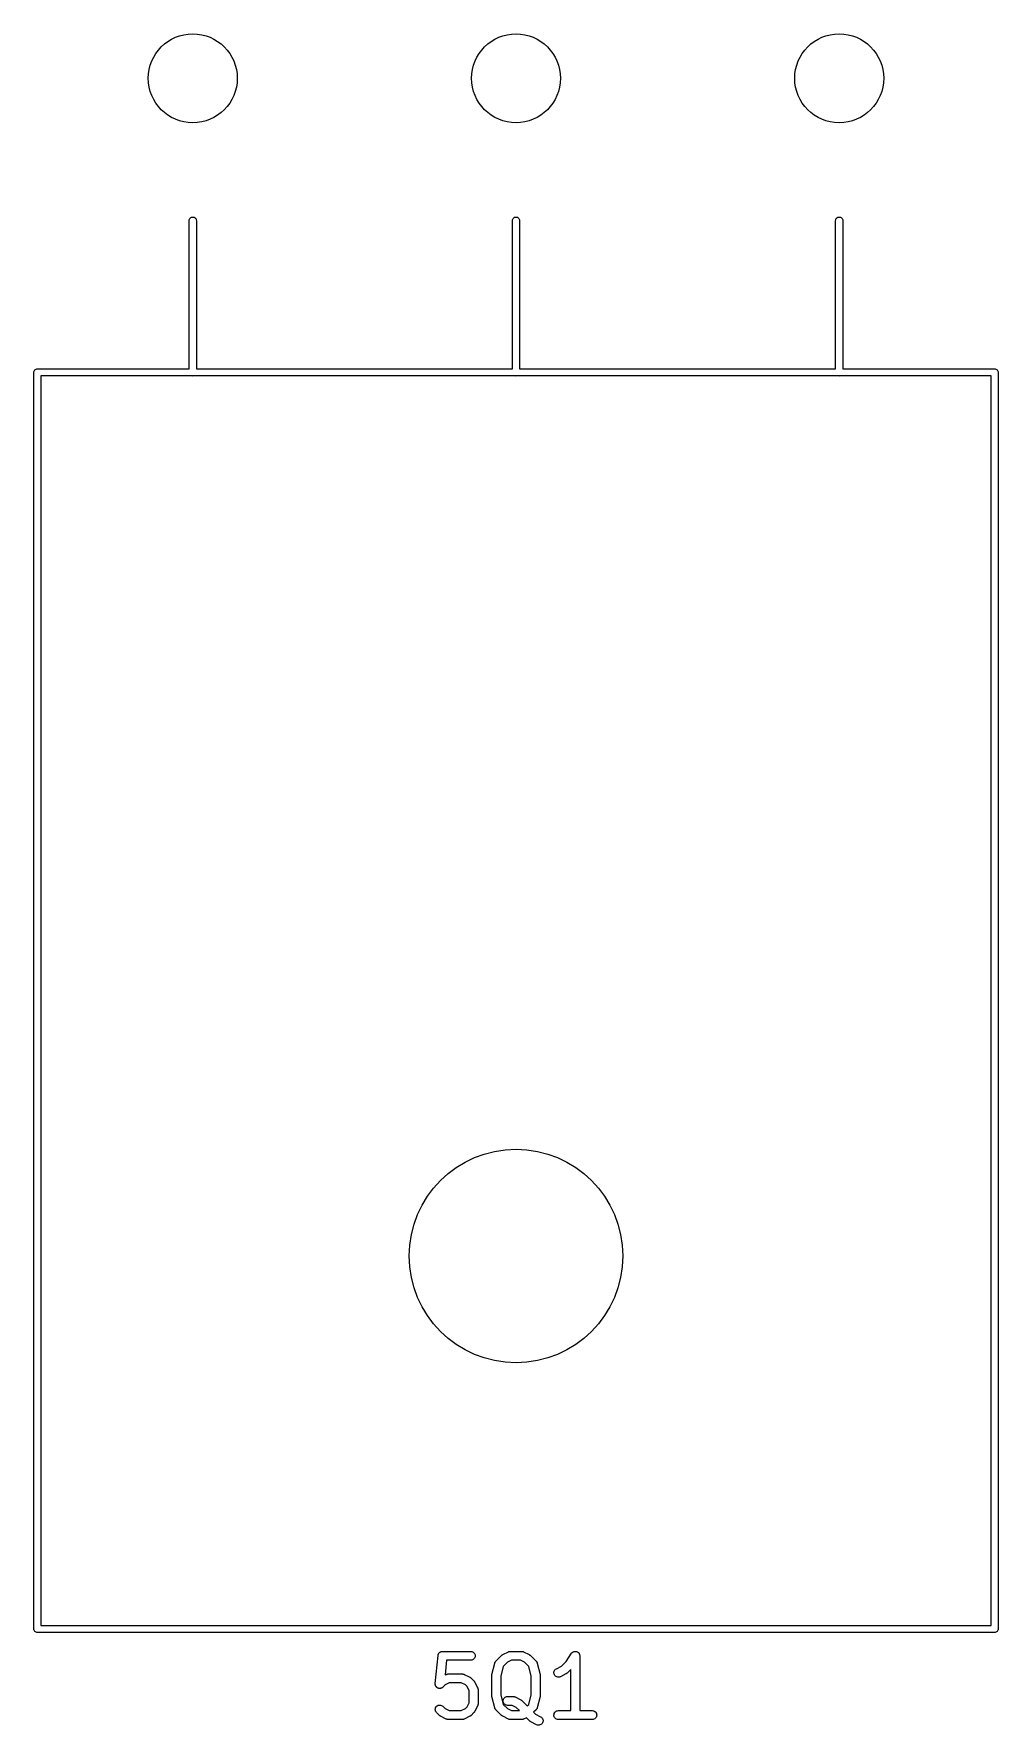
# Model space of a CAD drawing. Extents: x 0.77 to 9.62, y -5.42 to -2.18.
# Drawn here: x 3.469 to 4.11, y -5.418 to -4.295 of the extents above; entities that cross this region are included whole.
import ezdxf

# ---------------------------------------------------------------- set-up
doc = ezdxf.new("R2010")
doc.units = 0
doc.header["$MEASUREMENT"] = 0
doc.layers.add('BLACK', color=7, linetype='CONTINUOUS')

msp = doc.modelspace()

# ---------------------------------------------------------------- linework, layer by layer
at = {"layer": 'BLACK', "linetype": 'CONTINUOUS'}
for p, q in [((3.57264, -4.41937), (3.57267, -4.41903)), ((3.57264, -4.51791), (3.57264, -4.41937)), ((3.57267, -4.41903), (3.57281, -4.41858)), ((3.57281, -4.41858), (3.57303, -4.41817)), ((3.57303, -4.41817), (3.57332, -4.41781)), ((3.57332, -4.41781), (3.57368, -4.41751)), ((3.57368, -4.41751), (3.57409, -4.4173)), ((3.57409, -4.4173), (3.57454, -4.41716)), ((3.57454, -4.41716), (3.575, -4.41711)), ((3.575, -4.41711), (3.57546, -4.41716)), ((3.57546, -4.41716), (3.57591, -4.4173)), ((3.57591, -4.4173), (3.57632, -4.41751)), ((3.57632, -4.41751), (3.57668, -4.41781)), ((3.57668, -4.41781), (3.57697, -4.41817)), ((3.57697, -4.41817), (3.57719, -4.41858)), ((3.57719, -4.41858), (3.57733, -4.41903)), ((3.57733, -4.41903), (3.57736, -4.41937)), ((3.57736, -4.41937), (3.57736, -4.51791)), ((3.7872, -4.41937), (3.78724, -4.41903)), ((3.7872, -4.51791), (3.7872, -4.41937)), ((3.78724, -4.41903), (3.78737, -4.41858)), ((3.78737, -4.41858), (3.78759, -4.41817)), ((3.78759, -4.41817), (3.78789, -4.41781)), ((3.78789, -4.41781), (3.78825, -4.41751)), ((3.78825, -4.41751), (3.78866, -4.4173)), ((3.78866, -4.4173), (3.7891, -4.41716)), ((3.7891, -4.41716), (3.78957, -4.41711)), ((3.78957, -4.41711), (3.79003, -4.41716)), ((3.79003, -4.41716), (3.79048, -4.4173)), ((3.79048, -4.4173), (3.79089, -4.41751)), ((3.79089, -4.41751), (3.79125, -4.41781)), ((3.79125, -4.41781), (3.79154, -4.41817)), ((3.79154, -4.41817), (3.79176, -4.41858)), ((3.79176, -4.41858), (3.79189, -4.41903)), ((3.79189, -4.41903), (3.79193, -4.41937)), ((3.79193, -4.41937), (3.79193, -4.51791)), ((4.00177, -4.41937), (4.00181, -4.41903)), ((4.00177, -4.51791), (4.00177, -4.41937)), ((4.00181, -4.41903), (4.00194, -4.41858)), ((4.00194, -4.41858), (4.00216, -4.41817)), ((4.00216, -4.41817), (4.00246, -4.41781)), ((4.00246, -4.41781), (4.00282, -4.41751)), ((4.00282, -4.41751), (4.00323, -4.4173)), ((4.00323, -4.4173), (4.00367, -4.41716)), ((4.00367, -4.41716), (4.00413, -4.41711)), ((4.00413, -4.41711), (4.0046, -4.41716)), ((4.0046, -4.41716), (4.00504, -4.4173)), ((4.00504, -4.4173), (4.00545, -4.41751)), ((4.00545, -4.41751), (4.00581, -4.41781)), ((4.00581, -4.41781), (4.00611, -4.41817)), ((4.00611, -4.41817), (4.00633, -4.41858)), ((4.00633, -4.41858), (4.00646, -4.41903)), ((4.00646, -4.41903), (4.0065, -4.41937)), ((4.0065, -4.41937), (4.0065, -4.51791)), ((3.46948, -4.52028), (3.46952, -4.51981)), ((3.46949, -4.52039), (3.46948, -4.52028)), ((3.46949, -5.35441), (3.46949, -4.52039)), ((3.46952, -4.51981), (3.46966, -4.51937)), ((3.46966, -4.51937), (3.46988, -4.51896)), ((3.46988, -4.51896), (3.47017, -4.5186)), ((3.47017, -4.5186), (3.47053, -4.5183)), ((3.47053, -4.5183), (3.47094, -4.51808)), ((3.47094, -4.51808), (3.47139, -4.51795)), ((3.47139, -4.51795), (3.47173, -4.51791)), ((3.47173, -4.51791), (3.47185, -4.5179)), ((3.47185, -4.5179), (3.47197, -4.51791)), ((3.47197, -4.51791), (3.57264, -4.51791)), ((3.57488, -4.52264), (3.47421, -4.52264)), ((3.47421, -4.52264), (3.47421, -5.35217)), ((3.575, -4.52265), (3.57488, -4.52264)), ((3.57512, -4.52264), (3.575, -4.52265)), ((3.78945, -4.52264), (3.57512, -4.52264)), ((3.57736, -4.51791), (3.7872, -4.51791)), ((3.78957, -4.52265), (3.78945, -4.52264)), ((3.78968, -4.52264), (3.78957, -4.52265)), ((4.00402, -4.52264), (3.78968, -4.52264)), ((3.79193, -4.51791), (4.00177, -4.51791)), ((4.00413, -4.52265), (4.00402, -4.52264)), ((4.00425, -4.52264), (4.00413, -4.52265)), ((4.10492, -4.52264), (4.00425, -4.52264)), ((4.0065, -4.51791), (4.10717, -4.51791)), ((4.10492, -5.35217), (4.10492, -4.52264)), ((4.10717, -4.51791), (4.10728, -4.5179)), ((4.10728, -4.5179), (4.1074, -4.51791)), ((4.1074, -4.51791), (4.1074, -4.51791)), ((4.1074, -4.51791), (4.10775, -4.51795)), ((4.10775, -4.51795), (4.10819, -4.51808)), ((4.10819, -4.51808), (4.1086, -4.5183)), ((4.1086, -4.5183), (4.10896, -4.5186)), ((4.10896, -4.5186), (4.10926, -4.51896)), ((4.10926, -4.51896), (4.10948, -4.51937)), ((4.10948, -4.51937), (4.10961, -4.51981)), ((4.10961, -4.51981), (4.10966, -4.52028)), ((4.10966, -4.52028), (4.10965, -4.52039)), ((4.10965, -4.52039), (4.10965, -5.35441)), ((3.46948, -5.35453), (3.46949, -5.35441)), ((3.46952, -5.35499), (3.46948, -5.35453)), ((3.46966, -5.35544), (3.46952, -5.35499)), ((3.46988, -5.35585), (3.46966, -5.35544)), ((3.47017, -5.35621), (3.46988, -5.35585)), ((3.47053, -5.3565), (3.47017, -5.35621)), ((3.47421, -5.35217), (4.10492, -5.35217)), ((4.10896, -5.35621), (4.1086, -5.3565)), ((4.10926, -5.35585), (4.10896, -5.35621)), ((4.10948, -5.35544), (4.10926, -5.35585)), ((4.10961, -5.35499), (4.10948, -5.35544)), ((4.10965, -5.35464), (4.10961, -5.35499)), ((4.10965, -5.35441), (4.10966, -5.35453)), ((4.10966, -5.35453), (4.10965, -5.35464)), ((3.47094, -5.35672), (3.47053, -5.3565)), ((3.47139, -5.35686), (3.47094, -5.35672)), ((3.47173, -5.35689), (3.47139, -5.35686)), ((3.47185, -5.3569), (3.47173, -5.35689)), ((3.47173, -5.35689), (3.47173, -5.35689)), ((3.47197, -5.35689), (3.47185, -5.3569)), ((4.10717, -5.35689), (3.47197, -5.35689)), ((4.10728, -5.3569), (4.10717, -5.35689)), ((4.10775, -5.35686), (4.10728, -5.3569)), ((4.10819, -5.35672), (4.10775, -5.35686)), ((4.1086, -5.3565), (4.10819, -5.35672)), ((3.73601, -5.39079), (3.73788, -5.37204)), ((3.73788, -5.37204), (3.73789, -5.372)), ((3.73789, -5.372), (3.73792, -5.37187)), ((3.73792, -5.37187), (3.73793, -5.37174)), ((3.73793, -5.37174), (3.73798, -5.37159)), ((3.73798, -5.37159), (3.73801, -5.37144)), ((3.73801, -5.37144), (3.73806, -5.37132)), ((3.73806, -5.37132), (3.7381, -5.37119)), ((3.7381, -5.37119), (3.73818, -5.37105)), ((3.73818, -5.37105), (3.73824, -5.37091)), ((3.73824, -5.37091), (3.73831, -5.3708)), ((3.73831, -5.3708), (3.73838, -5.37069)), ((3.73838, -5.37069), (3.73848, -5.37057)), ((3.73848, -5.37057), (3.73856, -5.37044)), ((3.73856, -5.37044), (3.73866, -5.37034)), ((3.73866, -5.37034), (3.73874, -5.37024)), ((3.73874, -5.37024), (3.73886, -5.37014)), ((3.73886, -5.37014), (3.73898, -5.37003)), ((3.73898, -5.37003), (3.73909, -5.36996)), ((3.73909, -5.36996), (3.73919, -5.36988)), ((3.73919, -5.36988), (3.73933, -5.3698)), ((3.73933, -5.3698), (3.73946, -5.36972)), ((3.73946, -5.36972), (3.73958, -5.36967)), ((3.73958, -5.36967), (3.7397, -5.36961)), ((3.7397, -5.36961), (3.73985, -5.36956)), ((3.73985, -5.36956), (3.73999, -5.3695)), ((3.73999, -5.3695), (3.74012, -5.36948)), ((3.74012, -5.36948), (3.74025, -5.36944)), ((3.74025, -5.36944), (3.74041, -5.36943)), ((3.74041, -5.36943), (3.74056, -5.3694)), ((3.74056, -5.3694), (3.74069, -5.3694)), ((3.74069, -5.3694), (3.74082, -5.36939)), ((3.74082, -5.36939), (3.75957, -5.36939)), ((3.7435, -5.37529), (3.74252, -5.38506)), ((3.75957, -5.37529), (3.7435, -5.37529)), ((3.75957, -5.36939), (3.75961, -5.36939)), ((3.76014, -5.37523), (3.75957, -5.37529)), ((3.75961, -5.36939), (3.76018, -5.36945)), ((3.7607, -5.37507), (3.76014, -5.37523)), ((3.76018, -5.36945), (3.76073, -5.36962)), ((3.7612, -5.3748), (3.7607, -5.37507)), ((3.76073, -5.36962), (3.76124, -5.3699)), ((3.76165, -5.37443), (3.7612, -5.3748)), ((3.76124, -5.3699), (3.76168, -5.37027)), ((3.76202, -5.37399), (3.76165, -5.37443)), ((3.76168, -5.37027), (3.76204, -5.37072)), ((3.76229, -5.37348), (3.76202, -5.37399)), ((3.76204, -5.37072), (3.76231, -5.37123)), ((3.76246, -5.37293), (3.76229, -5.37348)), ((3.76231, -5.37123), (3.76247, -5.37178)), ((3.76252, -5.37236), (3.76246, -5.37293)), ((3.76247, -5.37178), (3.76252, -5.37236)), ((3.77358, -5.38475), (3.77545, -5.37725)), ((3.77545, -5.37725), (3.77546, -5.37721)), ((3.77546, -5.37721), (3.77553, -5.37702)), ((3.77553, -5.37702), (3.77559, -5.37683)), ((3.77559, -5.37683), (3.77563, -5.37675)), ((3.77563, -5.37675), (3.77567, -5.37667)), ((3.77567, -5.37667), (3.77577, -5.3765)), ((3.77577, -5.3765), (3.77586, -5.37632)), ((3.77586, -5.37632), (3.77592, -5.37625)), ((3.77592, -5.37625), (3.77597, -5.37618)), ((3.77597, -5.37618), (3.7761, -5.37603)), ((3.7761, -5.37603), (3.77623, -5.37587)), ((3.77623, -5.37587), (3.77998, -5.37212)), ((3.77998, -5.37212), (3.78001, -5.3721)), ((3.78001, -5.3721), (3.78014, -5.37199)), ((3.78014, -5.37199), (3.78026, -5.37188)), ((3.78026, -5.37188), (3.78036, -5.37181)), ((3.78036, -5.37181), (3.78046, -5.37174)), ((3.78046, -5.37174), (3.78061, -5.37166)), ((3.78061, -5.37166), (3.78075, -5.37157)), ((3.78075, -5.37157), (3.7845, -5.3697)), ((3.78382, -5.37664), (3.78098, -5.37947)), ((3.78651, -5.37529), (3.78382, -5.37664)), ((3.7845, -5.3697), (3.78453, -5.36968)), ((3.78453, -5.36968), (3.78462, -5.36965)), ((3.78462, -5.36965), (3.78469, -5.36961)), ((3.78469, -5.36961), (3.78489, -5.36955)), ((3.78489, -5.36955), (3.78507, -5.36948)), ((3.78507, -5.36948), (3.78516, -5.36947)), ((3.78516, -5.36947), (3.78524, -5.36944)), ((3.78524, -5.36944), (3.78544, -5.36942)), ((3.78544, -5.36942), (3.78564, -5.36939)), ((3.78564, -5.36939), (3.78573, -5.36939)), ((3.78573, -5.36939), (3.78582, -5.36939)), ((3.78582, -5.36939), (3.79332, -5.36939)), ((3.79262, -5.37529), (3.78651, -5.37529)), ((3.79532, -5.37664), (3.79262, -5.37529)), ((3.79332, -5.36939), (3.79336, -5.36939)), ((3.79336, -5.36939), (3.79344, -5.36939)), ((3.79344, -5.36939), (3.79353, -5.36939)), ((3.79353, -5.36939), (3.79373, -5.36943)), ((3.79373, -5.36943), (3.79393, -5.36945)), ((3.79393, -5.36945), (3.79401, -5.36948)), ((3.79401, -5.36948), (3.7941, -5.36949)), ((3.7941, -5.36949), (3.79429, -5.36956)), ((3.79429, -5.36956), (3.79448, -5.36962)), ((3.79448, -5.36962), (3.79456, -5.36967)), ((3.79456, -5.36967), (3.79464, -5.3697)), ((3.79464, -5.3697), (3.79839, -5.37157)), ((3.79815, -5.37947), (3.79532, -5.37664)), ((3.79839, -5.37157), (3.79842, -5.37159)), ((3.79842, -5.37159), (3.79856, -5.37168)), ((3.79856, -5.37168), (3.79871, -5.37176)), ((3.79871, -5.37176), (3.7988, -5.37184)), ((3.7988, -5.37184), (3.79891, -5.3719)), ((3.79891, -5.3719), (3.79903, -5.37202)), ((3.79903, -5.37202), (3.79915, -5.37212)), ((3.79915, -5.37212), (3.8029, -5.37587)), ((3.8029, -5.37587), (3.80293, -5.3759)), ((3.80293, -5.3759), (3.80306, -5.37606)), ((3.80306, -5.37606), (3.80319, -5.37621)), ((3.80319, -5.37621), (3.80324, -5.37628)), ((3.80324, -5.37628), (3.80329, -5.37635)), ((3.80329, -5.37635), (3.80338, -5.37653)), ((3.80338, -5.37653), (3.80349, -5.3767)), ((3.80349, -5.3767), (3.80352, -5.37679)), ((3.80352, -5.37679), (3.80356, -5.37687)), ((3.80356, -5.37687), (3.80361, -5.37706)), ((3.80361, -5.37706), (3.80368, -5.37725)), ((3.80368, -5.37725), (3.80555, -5.38475)), ((3.81969, -5.37928), (3.82289, -5.37608)), ((3.82289, -5.37608), (3.82648, -5.3707)), ((3.82648, -5.3707), (3.8265, -5.37067)), ((3.8265, -5.37067), (3.82668, -5.37045)), ((3.8265, -5.37067), (3.8265, -5.37067)), ((3.8265, -5.37067), (3.8265, -5.37067)), ((3.8265, -5.37067), (3.8265, -5.37067)), ((3.82668, -5.37045), (3.82687, -5.37023)), ((3.82687, -5.37022), (3.8271, -5.37005)), ((3.82687, -5.37023), (3.82687, -5.37022)), ((3.82687, -5.37023), (3.82687, -5.37023)), ((3.8271, -5.37005), (3.82732, -5.36987)), ((3.82732, -5.36986), (3.82758, -5.36973)), ((3.82732, -5.36987), (3.82732, -5.36986)), ((3.82732, -5.36987), (3.82732, -5.36987)), ((3.82758, -5.36973), (3.82783, -5.3696)), ((3.82783, -5.3696), (3.82783, -5.3696)), ((3.82783, -5.3696), (3.82784, -5.3696)), ((3.82784, -5.3696), (3.8281, -5.36952)), ((3.8281, -5.36952), (3.82838, -5.36944)), ((3.82838, -5.36944), (3.82839, -5.36944)), ((3.82839, -5.36944), (3.82866, -5.36941)), ((3.82839, -5.36944), (3.82839, -5.36944)), ((3.82866, -5.36941), (3.82896, -5.36939)), ((3.82896, -5.36939), (3.82896, -5.36939)), ((3.82896, -5.36939), (3.82924, -5.36942)), ((3.82896, -5.36939), (3.82896, -5.36939)), ((3.82924, -5.36942), (3.82953, -5.36945)), ((3.82953, -5.36945), (3.82953, -5.36945)), ((3.82953, -5.36945), (3.82954, -5.36945)), ((3.82954, -5.36945), (3.8298, -5.36953)), ((3.8298, -5.36953), (3.83008, -5.36962)), ((3.83008, -5.36962), (3.83008, -5.36962)), ((3.83008, -5.36962), (3.83009, -5.36962)), ((3.83009, -5.36962), (3.83032, -5.36974)), ((3.83032, -5.36974), (3.83059, -5.36989)), ((3.83059, -5.36989), (3.83059, -5.36989)), ((3.83059, -5.36989), (3.83059, -5.36989)), ((3.83059, -5.36989), (3.8308, -5.37006)), ((3.8308, -5.37006), (3.83103, -5.37026)), ((3.83103, -5.37026), (3.83103, -5.37026)), ((3.83103, -5.37026), (3.83104, -5.37026)), ((3.83104, -5.37026), (3.83121, -5.37048)), ((3.83121, -5.37048), (3.8314, -5.3707)), ((3.8314, -5.3707), (3.8314, -5.37071)), ((3.8314, -5.37071), (3.8314, -5.37071)), ((3.8314, -5.37071), (3.83153, -5.37096)), ((3.83153, -5.37096), (3.83167, -5.37121)), ((3.83167, -5.37121), (3.83167, -5.37121)), ((3.83167, -5.37121), (3.83167, -5.37122)), ((3.83167, -5.37122), (3.83174, -5.37147)), ((3.83174, -5.37147), (3.83183, -5.37176)), ((3.83183, -5.37176), (3.83183, -5.37177)), ((3.83183, -5.37177), (3.83183, -5.37177)), ((3.83183, -5.37177), (3.83186, -5.37206)), ((3.83186, -5.37206), (3.83189, -5.37234)), ((3.83189, -5.37234), (3.83189, -5.40876)), ((3.74252, -5.38506), (3.74325, -5.38469)), ((3.74325, -5.38469), (3.74329, -5.38468)), ((3.74329, -5.38468), (3.74337, -5.38465)), ((3.74337, -5.38465), (3.74345, -5.38461)), ((3.74345, -5.38461), (3.74364, -5.38455)), ((3.74364, -5.38455), (3.74383, -5.38448)), ((3.74383, -5.38448), (3.74392, -5.38446)), ((3.74392, -5.38446), (3.744, -5.38444)), ((3.744, -5.38444), (3.7442, -5.38442)), ((3.7442, -5.38442), (3.7444, -5.38439)), ((3.7444, -5.38439), (3.74449, -5.38439)), ((3.74449, -5.38439), (3.74457, -5.38438)), ((3.74457, -5.38438), (3.75395, -5.38438)), ((3.75395, -5.38438), (3.75399, -5.38438)), ((3.75399, -5.38438), (3.75407, -5.38439)), ((3.75407, -5.38439), (3.75416, -5.38439)), ((3.75416, -5.38439), (3.75436, -5.38443)), ((3.75436, -5.38443), (3.75456, -5.38445)), ((3.75456, -5.38445), (3.75464, -5.38447)), ((3.75464, -5.38447), (3.75473, -5.38449)), ((3.75473, -5.38449), (3.75492, -5.38456)), ((3.75492, -5.38456), (3.75511, -5.38462)), ((3.75511, -5.38462), (3.75519, -5.38466)), ((3.75519, -5.38466), (3.75527, -5.38469)), ((3.75527, -5.38469), (3.75902, -5.38657)), ((3.75902, -5.38657), (3.75905, -5.38659)), ((3.75905, -5.38659), (3.75919, -5.38668)), ((3.75919, -5.38668), (3.75934, -5.38676)), ((3.75934, -5.38676), (3.75943, -5.38683)), ((3.75943, -5.38683), (3.75954, -5.3869)), ((3.75954, -5.3869), (3.75966, -5.38702)), ((3.75966, -5.38702), (3.75978, -5.38712)), ((3.75978, -5.38712), (3.76166, -5.389)), ((3.76166, -5.389), (3.76169, -5.38903)), ((3.76169, -5.38903), (3.76179, -5.38916)), ((3.76179, -5.38916), (3.7619, -5.38928)), ((3.7619, -5.38928), (3.76197, -5.38938)), ((3.76197, -5.38938), (3.76205, -5.38948)), ((3.76205, -5.38948), (3.76212, -5.38962)), ((3.76212, -5.38962), (3.76221, -5.38976)), ((3.76221, -5.38976), (3.76409, -5.39351)), ((3.77349, -5.38532), (3.77353, -5.38508)), ((3.7735, -5.38537), (3.77349, -5.38532)), ((3.77349, -5.38542), (3.7735, -5.38537)), ((3.77349, -5.38546), (3.77349, -5.38542)), ((3.77349, -5.39858), (3.77349, -5.38546)), ((3.77353, -5.38508), (3.77356, -5.38485)), ((3.77356, -5.38485), (3.77357, -5.3848)), ((3.77357, -5.3848), (3.77358, -5.38475)), ((3.78098, -5.37947), (3.7794, -5.38582)), ((3.7794, -5.38582), (3.7794, -5.39822)), ((3.79974, -5.38582), (3.79815, -5.37947)), ((3.79974, -5.39822), (3.79974, -5.38582)), ((3.80555, -5.38475), (3.80556, -5.38479)), ((3.80556, -5.38479), (3.80557, -5.38484)), ((3.80557, -5.38484), (3.80559, -5.38489)), ((3.80559, -5.38489), (3.80561, -5.38512)), ((3.80561, -5.38512), (3.80564, -5.38536)), ((3.80564, -5.38536), (3.80564, -5.38541)), ((3.80564, -5.38541), (3.80564, -5.38546)), ((3.80564, -5.38546), (3.80564, -5.39858)), ((3.81474, -5.38378), (3.81476, -5.3832)), ((3.81484, -5.38435), (3.81474, -5.38378)), ((3.81476, -5.3832), (3.81489, -5.38264)), ((3.81504, -5.38489), (3.81484, -5.38435)), ((3.81489, -5.38264), (3.81513, -5.38212)), ((3.81534, -5.38538), (3.81504, -5.38489)), ((3.81513, -5.38212), (3.81546, -5.38165)), ((3.81573, -5.3858), (3.81534, -5.38538)), ((3.81546, -5.38165), (3.81588, -5.38125)), ((3.8162, -5.38614), (3.81573, -5.3858)), ((3.81588, -5.38125), (3.81637, -5.38095)), ((3.81673, -5.38638), (3.8162, -5.38614)), ((3.81637, -5.38095), (3.81969, -5.37928)), ((3.81729, -5.38651), (3.81673, -5.38638)), ((3.81786, -5.38653), (3.81729, -5.38651)), ((3.81843, -5.38644), (3.81786, -5.38653)), ((3.81897, -5.38625), (3.81843, -5.38644)), ((3.81901, -5.38623), (3.81897, -5.38625)), ((3.82276, -5.38435), (3.81901, -5.38623)), ((3.8229, -5.38426), (3.82276, -5.38435)), ((3.82305, -5.38419), (3.8229, -5.38426)), ((3.82314, -5.38411), (3.82305, -5.38419)), ((3.82325, -5.38405), (3.82314, -5.38411)), ((3.82337, -5.38393), (3.82325, -5.38405)), ((3.8235, -5.38383), (3.82337, -5.38393)), ((3.82353, -5.3838), (3.8235, -5.38383)), ((3.82598, -5.38134), (3.82353, -5.3838)), ((3.82598, -5.40876), (3.82598, -5.38134)), ((3.736, -5.39108), (3.73601, -5.39093)), ((3.73601, -5.39122), (3.736, -5.39108)), ((3.73601, -5.39093), (3.73601, -5.39079)), ((3.73601, -5.39137), (3.73601, -5.39122)), ((3.73604, -5.39151), (3.73601, -5.39137)), ((3.73605, -5.39165), (3.73604, -5.39151)), ((3.73609, -5.39179), (3.73605, -5.39165)), ((3.73612, -5.39193), (3.73609, -5.39179)), ((3.73617, -5.39206), (3.73612, -5.39193)), ((3.73621, -5.3922), (3.73617, -5.39206)), ((3.73628, -5.39233), (3.73621, -5.3922)), ((3.73634, -5.39247), (3.73628, -5.39233)), ((3.73642, -5.39258), (3.73634, -5.39247)), ((3.73648, -5.39271), (3.73642, -5.39258)), ((3.73658, -5.39283), (3.73648, -5.39271)), ((3.73666, -5.39295), (3.73658, -5.39283)), ((3.73676, -5.39305), (3.73666, -5.39295)), ((3.73685, -5.39316), (3.73676, -5.39305)), ((3.73696, -5.39325), (3.73685, -5.39316)), ((3.73706, -5.39336), (3.73696, -5.39325)), ((3.73718, -5.39344), (3.73706, -5.39336)), ((3.73729, -5.39353), (3.73718, -5.39344)), ((3.73742, -5.3936), (3.73729, -5.39353)), ((3.73754, -5.39368), (3.73742, -5.3936)), ((3.73767, -5.39374), (3.73754, -5.39368)), ((3.73779, -5.3938), (3.73767, -5.39374)), ((3.73793, -5.39385), (3.73779, -5.3938)), ((3.73807, -5.3939), (3.73793, -5.39385)), ((3.73821, -5.39393), (3.73807, -5.3939)), ((3.73834, -5.39398), (3.73821, -5.39393)), ((3.73849, -5.39399), (3.73834, -5.39398)), ((3.73863, -5.39402), (3.73849, -5.39399)), ((3.73878, -5.39402), (3.73863, -5.39402)), ((3.73892, -5.39404), (3.73878, -5.39402)), ((3.73906, -5.39403), (3.73892, -5.39404)), ((3.73921, -5.39403), (3.73906, -5.39403)), ((3.73935, -5.394), (3.73921, -5.39403)), ((3.73949, -5.39399), (3.73935, -5.394)), ((3.73963, -5.39395), (3.73949, -5.39399)), ((3.73978, -5.39392), (3.73963, -5.39395)), ((3.73991, -5.39387), (3.73978, -5.39392)), ((3.74004, -5.39383), (3.73991, -5.39387)), ((3.74018, -5.39376), (3.74004, -5.39383)), ((3.74031, -5.3937), (3.74018, -5.39376)), ((3.74043, -5.39363), (3.74031, -5.3937)), ((3.74056, -5.39356), (3.74043, -5.39363)), ((3.74067, -5.39347), (3.74056, -5.39356)), ((3.74079, -5.39339), (3.74067, -5.39347)), ((3.7409, -5.39329), (3.74079, -5.39339)), ((3.74101, -5.3932), (3.7409, -5.39329)), ((3.74104, -5.39317), (3.74101, -5.3932)), ((3.74257, -5.39164), (3.74104, -5.39317)), ((3.74527, -5.39029), (3.74257, -5.39164)), ((3.75325, -5.39029), (3.74527, -5.39029)), ((3.75595, -5.39164), (3.75325, -5.39029)), ((3.75714, -5.39283), (3.75595, -5.39164)), ((3.75849, -5.39553), (3.75714, -5.39283)), ((3.75849, -5.40351), (3.75849, -5.39553)), ((3.76409, -5.39351), (3.7641, -5.39355)), ((3.7641, -5.39355), (3.76413, -5.39363)), ((3.76413, -5.39363), (3.76418, -5.39371)), ((3.76418, -5.39371), (3.76423, -5.3939)), ((3.76423, -5.3939), (3.7643, -5.39409)), ((3.7643, -5.39409), (3.76432, -5.39418)), ((3.76432, -5.39418), (3.76434, -5.39426)), ((3.76434, -5.39426), (3.76436, -5.39446)), ((3.76436, -5.39446), (3.76439, -5.39466)), ((3.76439, -5.39466), (3.76439, -5.39475)), ((3.76439, -5.39475), (3.7644, -5.39483)), ((3.7644, -5.39483), (3.7644, -5.40421)), ((3.7735, -5.39864), (3.77349, -5.39858)), ((3.77349, -5.39869), (3.7735, -5.39864)), ((3.77352, -5.39892), (3.77349, -5.39869)), ((3.77355, -5.39916), (3.77352, -5.39892)), ((3.77356, -5.39921), (3.77355, -5.39916)), ((3.77357, -5.39926), (3.77356, -5.39921)), ((3.77358, -5.3993), (3.77357, -5.39926)), ((3.77545, -5.4068), (3.77358, -5.3993)), ((3.7794, -5.39822), (3.78098, -5.40457)), ((3.78105, -5.40174), (3.78122, -5.40119)), ((3.78122, -5.40119), (3.78149, -5.40068)), ((3.78149, -5.40068), (3.78186, -5.40024)), ((3.78186, -5.40024), (3.78231, -5.39987)), ((3.78231, -5.39987), (3.78282, -5.3996)), ((3.78282, -5.3996), (3.78337, -5.39944)), ((3.78337, -5.39944), (3.78394, -5.39938)), ((3.78394, -5.39938), (3.78769, -5.39938)), ((3.78769, -5.39938), (3.78773, -5.39938)), ((3.78773, -5.39938), (3.78782, -5.39939)), ((3.78782, -5.39939), (3.78791, -5.39939)), ((3.78791, -5.39939), (3.78811, -5.39942)), ((3.78811, -5.39942), (3.78831, -5.39945)), ((3.78831, -5.39945), (3.78839, -5.39947)), ((3.78839, -5.39947), (3.78847, -5.39949)), ((3.78847, -5.39949), (3.78866, -5.39956)), ((3.78866, -5.39956), (3.78886, -5.39962)), ((3.78886, -5.39962), (3.78893, -5.39966)), ((3.78893, -5.39966), (3.78901, -5.39969)), ((3.78901, -5.39969), (3.79276, -5.40157)), ((3.79815, -5.40457), (3.79974, -5.39822)), ((3.80555, -5.3993), (3.80368, -5.4068)), ((3.80556, -5.39925), (3.80555, -5.3993)), ((3.80558, -5.3992), (3.80556, -5.39925)), ((3.8056, -5.39896), (3.80558, -5.3992)), ((3.80564, -5.39873), (3.8056, -5.39896)), ((3.80564, -5.39858), (3.80564, -5.39863)), ((3.80564, -5.39863), (3.80564, -5.39868)), ((3.80564, -5.39868), (3.80564, -5.39873)), ((3.736, -5.40793), (3.73606, -5.40735)), ((3.73605, -5.4085), (3.736, -5.40793)), ((3.73621, -5.40905), (3.73605, -5.4085)), ((3.73606, -5.40735), (3.73623, -5.4068)), ((3.73647, -5.40957), (3.73621, -5.40905)), ((3.73623, -5.4068), (3.73651, -5.4063)), ((3.73683, -5.41002), (3.73647, -5.40957)), ((3.73651, -5.4063), (3.73687, -5.40586)), ((3.73686, -5.41005), (3.73683, -5.41002)), ((3.73874, -5.41192), (3.73686, -5.41005)), ((3.73687, -5.40586), (3.73732, -5.40549)), ((3.73732, -5.40549), (3.73783, -5.40522)), ((3.73783, -5.40522), (3.73838, -5.40506)), ((3.73838, -5.40506), (3.73896, -5.40501)), ((3.73886, -5.41203), (3.73874, -5.41192)), ((3.73898, -5.41214), (3.73886, -5.41203)), ((3.73896, -5.40501), (3.73953, -5.40506)), ((3.73909, -5.41221), (3.73898, -5.41214)), ((3.73918, -5.41229), (3.73909, -5.41221)), ((3.73933, -5.41237), (3.73918, -5.41229)), ((3.73947, -5.41246), (3.73933, -5.41237)), ((3.7395, -5.41247), (3.73947, -5.41246)), ((3.74325, -5.41435), (3.7395, -5.41247)), ((3.73953, -5.40506), (3.74008, -5.40523)), ((3.74008, -5.40523), (3.74059, -5.4055)), ((3.74059, -5.4055), (3.74104, -5.40587)), ((3.74104, -5.40587), (3.74257, -5.40741)), ((3.74257, -5.40741), (3.74527, -5.40876)), ((3.74527, -5.40876), (3.75325, -5.40876)), ((3.75325, -5.40876), (3.75595, -5.40741)), ((3.75902, -5.41247), (3.75527, -5.41435)), ((3.75595, -5.40741), (3.75714, -5.40621)), ((3.75714, -5.40621), (3.75849, -5.40351)), ((3.75916, -5.41239), (3.75902, -5.41247)), ((3.7593, -5.41231), (3.75916, -5.41239)), ((3.7594, -5.41223), (3.7593, -5.41231)), ((3.7595, -5.41217), (3.7594, -5.41223)), ((3.75962, -5.41205), (3.7595, -5.41217)), ((3.75975, -5.41195), (3.75962, -5.41205)), ((3.75978, -5.41192), (3.75975, -5.41195)), ((3.76166, -5.41005), (3.75978, -5.41192)), ((3.76176, -5.40992), (3.76166, -5.41005)), ((3.76188, -5.4098), (3.76176, -5.40992)), ((3.76195, -5.4097), (3.76188, -5.4098)), ((3.76202, -5.4096), (3.76195, -5.4097)), ((3.7621, -5.40945), (3.76202, -5.4096)), ((3.76219, -5.40932), (3.7621, -5.40945)), ((3.76221, -5.40928), (3.76219, -5.40932)), ((3.76409, -5.40553), (3.76221, -5.40928)), ((3.76412, -5.40545), (3.76409, -5.40553)), ((3.76416, -5.40537), (3.76412, -5.40545)), ((3.76422, -5.40518), (3.76416, -5.40537)), ((3.76429, -5.40499), (3.76422, -5.40518)), ((3.76431, -5.40491), (3.76429, -5.40499)), ((3.76433, -5.40482), (3.76431, -5.40491)), ((3.76436, -5.40462), (3.76433, -5.40482)), ((3.76439, -5.40442), (3.76436, -5.40462)), ((3.7644, -5.40425), (3.76439, -5.40434)), ((3.76439, -5.40434), (3.76439, -5.40442)), ((3.7644, -5.40421), (3.7644, -5.40425)), ((3.77552, -5.40699), (3.77545, -5.4068)), ((3.77558, -5.40718), (3.77552, -5.40699)), ((3.77562, -5.40726), (3.77558, -5.40718)), ((3.77565, -5.40734), (3.77562, -5.40726)), ((3.77575, -5.40751), (3.77565, -5.40734)), ((3.77584, -5.40769), (3.77575, -5.40751)), ((3.7759, -5.40776), (3.77584, -5.40769)), ((3.77594, -5.40784), (3.7759, -5.40776)), ((3.77608, -5.40799), (3.77594, -5.40784)), ((3.7762, -5.40814), (3.77608, -5.40799)), ((3.77623, -5.40817), (3.7762, -5.40814)), ((3.77998, -5.41192), (3.77623, -5.40817)), ((3.78011, -5.41203), (3.77998, -5.41192)), ((3.78023, -5.41214), (3.78011, -5.41203)), ((3.78033, -5.41221), (3.78023, -5.41214)), ((3.78043, -5.41229), (3.78033, -5.41221)), ((3.78057, -5.41237), (3.78043, -5.41229)), ((3.78071, -5.41246), (3.78057, -5.41237)), ((3.78075, -5.41247), (3.78071, -5.41246)), ((3.7845, -5.41435), (3.78075, -5.41247)), ((3.78098, -5.40457), (3.78382, -5.40741)), ((3.78099, -5.40231), (3.78105, -5.40174)), ((3.78104, -5.40289), (3.78099, -5.40231)), ((3.7812, -5.40344), (3.78104, -5.40289)), ((3.78147, -5.40395), (3.7812, -5.40344)), ((3.78183, -5.4044), (3.78147, -5.40395)), ((3.78227, -5.40477), (3.78183, -5.4044)), ((3.78278, -5.40505), (3.78227, -5.40477)), ((3.78333, -5.40522), (3.78278, -5.40505)), ((3.7839, -5.40529), (3.78333, -5.40522)), ((3.78382, -5.40741), (3.78651, -5.40876)), ((3.78394, -5.40529), (3.7839, -5.40529)), ((3.787, -5.40529), (3.78394, -5.40529)), ((3.78651, -5.40876), (3.79181, -5.40876)), ((3.78969, -5.40664), (3.787, -5.40529)), ((3.79181, -5.40876), (3.78969, -5.40664)), ((3.79276, -5.40157), (3.7928, -5.40159)), ((3.7928, -5.40159), (3.79294, -5.40168)), ((3.79294, -5.40168), (3.79308, -5.40176)), ((3.79308, -5.40176), (3.79318, -5.40183)), ((3.79318, -5.40183), (3.79328, -5.4019)), ((3.79328, -5.4019), (3.7934, -5.40202)), ((3.7934, -5.40202), (3.79353, -5.40212)), ((3.79353, -5.40212), (3.79707, -5.40566)), ((3.79707, -5.40566), (3.79815, -5.40457)), ((3.8029, -5.40817), (3.80124, -5.40983)), ((3.80124, -5.40983), (3.80256, -5.41116)), ((3.80256, -5.41116), (3.80589, -5.41282)), ((3.80303, -5.40802), (3.8029, -5.40817)), ((3.80317, -5.40787), (3.80303, -5.40802)), ((3.80321, -5.40779), (3.80317, -5.40787)), ((3.80327, -5.40773), (3.80321, -5.40779)), ((3.80336, -5.40755), (3.80327, -5.40773)), ((3.80347, -5.40738), (3.80336, -5.40755)), ((3.8035, -5.4073), (3.80347, -5.40738)), ((3.80354, -5.40722), (3.8035, -5.4073)), ((3.8036, -5.40703), (3.80354, -5.40722)), ((3.80367, -5.40684), (3.8036, -5.40703)), ((3.80368, -5.4068), (3.80367, -5.40684)), ((3.81474, -5.41169), (3.8148, -5.41111)), ((3.81479, -5.41226), (3.81474, -5.41169)), ((3.81495, -5.41281), (3.81479, -5.41226)), ((3.8148, -5.41111), (3.81497, -5.41056)), ((3.81497, -5.41056), (3.81524, -5.41006)), ((3.81524, -5.41006), (3.81561, -5.40961)), ((3.81561, -5.40961), (3.81605, -5.40925)), ((3.81605, -5.40925), (3.81656, -5.40898)), ((3.81656, -5.40898), (3.81711, -5.40881)), ((3.81711, -5.40881), (3.81769, -5.40876)), ((3.81769, -5.40876), (3.82598, -5.40876)), ((3.83189, -5.40876), (3.84019, -5.40876)), ((3.84019, -5.40876), (3.84023, -5.40876)), ((3.84023, -5.40876), (3.8408, -5.40882)), ((3.8408, -5.40882), (3.84135, -5.40899)), ((3.84135, -5.40899), (3.84185, -5.40927)), ((3.84185, -5.40927), (3.8423, -5.40964)), ((3.8423, -5.40964), (3.84266, -5.41009)), ((3.84266, -5.41009), (3.84292, -5.4106)), ((3.84308, -5.4123), (3.84291, -5.41285)), ((3.84292, -5.4106), (3.84309, -5.41115)), ((3.84314, -5.41173), (3.84308, -5.4123)), ((3.84309, -5.41115), (3.84314, -5.41173)), ((3.74333, -5.41438), (3.74325, -5.41435)), ((3.74341, -5.41442), (3.74333, -5.41438)), ((3.7436, -5.41448), (3.74341, -5.41442)), ((3.74379, -5.41456), (3.7436, -5.41448)), ((3.74388, -5.41457), (3.74379, -5.41456)), ((3.74396, -5.4146), (3.74388, -5.41457)), ((3.74416, -5.41462), (3.74396, -5.4146)), ((3.74436, -5.41465), (3.74416, -5.41462)), ((3.74444, -5.41465), (3.74436, -5.41465)), ((3.74453, -5.41466), (3.74444, -5.41465)), ((3.74457, -5.41466), (3.74453, -5.41466)), ((3.75395, -5.41466), (3.74457, -5.41466)), ((3.75403, -5.41465), (3.75395, -5.41466)), ((3.75412, -5.41466), (3.75403, -5.41465)), ((3.75432, -5.41462), (3.75412, -5.41466)), ((3.75452, -5.4146), (3.75432, -5.41462)), ((3.7546, -5.41458), (3.75452, -5.4146)), ((3.75469, -5.41457), (3.7546, -5.41458)), ((3.75488, -5.4145), (3.75469, -5.41457)), ((3.75507, -5.41444), (3.75488, -5.4145)), ((3.75515, -5.4144), (3.75507, -5.41444)), ((3.75523, -5.41437), (3.75515, -5.4144)), ((3.75527, -5.41435), (3.75523, -5.41437)), ((3.78458, -5.41438), (3.7845, -5.41435)), ((3.78465, -5.41442), (3.78458, -5.41438)), ((3.78485, -5.41448), (3.78465, -5.41442)), ((3.78503, -5.41456), (3.78485, -5.41448)), ((3.78512, -5.41457), (3.78503, -5.41456)), ((3.7852, -5.4146), (3.78512, -5.41457)), ((3.7854, -5.41462), (3.7852, -5.4146)), ((3.7856, -5.41465), (3.7854, -5.41462)), ((3.78569, -5.41465), (3.7856, -5.41465)), ((3.78578, -5.41466), (3.78569, -5.41465)), ((3.78582, -5.41466), (3.78578, -5.41466)), ((3.79332, -5.41466), (3.78582, -5.41466)), ((3.7934, -5.41465), (3.79332, -5.41466)), ((3.79349, -5.41466), (3.7934, -5.41465)), ((3.79369, -5.41462), (3.79349, -5.41466)), ((3.79389, -5.4146), (3.79369, -5.41462)), ((3.79397, -5.41458), (3.79389, -5.4146)), ((3.79406, -5.41457), (3.79397, -5.41458)), ((3.79425, -5.4145), (3.79406, -5.41457)), ((3.79444, -5.41444), (3.79425, -5.4145)), ((3.79452, -5.4144), (3.79444, -5.41444)), ((3.7946, -5.41437), (3.79452, -5.4144)), ((3.79464, -5.41435), (3.7946, -5.41437)), ((3.79648, -5.41343), (3.79464, -5.41435)), ((3.79873, -5.41567), (3.79648, -5.41343)), ((3.79886, -5.41578), (3.79873, -5.41567)), ((3.79897, -5.41589), (3.79886, -5.41578)), ((3.79908, -5.41596), (3.79897, -5.41589)), ((3.79917, -5.41604), (3.79908, -5.41596)), ((3.79932, -5.41611), (3.79917, -5.41604)), ((3.79946, -5.41621), (3.79932, -5.41611)), ((3.79949, -5.41622), (3.79946, -5.41621)), ((3.80324, -5.4181), (3.79949, -5.41622)), ((3.80378, -5.4183), (3.80324, -5.4181)), ((3.80435, -5.4184), (3.80378, -5.4183)), ((3.80493, -5.41839), (3.80435, -5.4184)), ((3.80549, -5.41826), (3.80493, -5.41839)), ((3.80602, -5.41803), (3.80549, -5.41826)), ((3.80589, -5.41282), (3.80592, -5.41284)), ((3.80592, -5.41284), (3.80641, -5.41315)), ((3.80649, -5.4177), (3.80602, -5.41803)), ((3.80641, -5.41315), (3.80682, -5.41355)), ((3.80689, -5.41728), (3.80649, -5.4177)), ((3.80682, -5.41355), (3.80715, -5.41402)), ((3.8072, -5.4168), (3.80689, -5.41728)), ((3.80715, -5.41402), (3.80738, -5.41455)), ((3.80741, -5.41626), (3.8072, -5.4168)), ((3.80738, -5.41455), (3.8075, -5.41512)), ((3.80751, -5.41569), (3.80741, -5.41626)), ((3.8075, -5.41512), (3.80751, -5.41569)), ((3.81522, -5.41332), (3.81495, -5.41281)), ((3.81558, -5.41377), (3.81522, -5.41332)), ((3.81602, -5.41414), (3.81558, -5.41377)), ((3.81653, -5.41442), (3.81602, -5.41414)), ((3.81707, -5.4146), (3.81653, -5.41442)), ((3.81765, -5.41466), (3.81707, -5.4146)), ((3.81769, -5.41466), (3.81765, -5.41466)), ((3.84019, -5.41466), (3.81769, -5.41466)), ((3.84076, -5.4146), (3.84019, -5.41466)), ((3.84131, -5.41444), (3.84076, -5.4146)), ((3.84182, -5.41417), (3.84131, -5.41444)), ((3.84227, -5.4138), (3.84182, -5.41417)), ((3.84263, -5.41336), (3.84227, -5.4138)), ((3.84291, -5.41285), (3.84263, -5.41336))]:
    msp.add_line(p, q, dxfattribs=at)
at = {"layer": 'BLACK'}
for centre, radius in [((3.575, -4.325), 0.02953), ((3.78957, -4.325), 0.02953), ((4.00413, -4.325), 0.02953), ((3.78957, -5.10689), 0.07087)]:
    msp.add_circle(centre, radius, dxfattribs=at)

doc.saveas('drawing.dxf')
